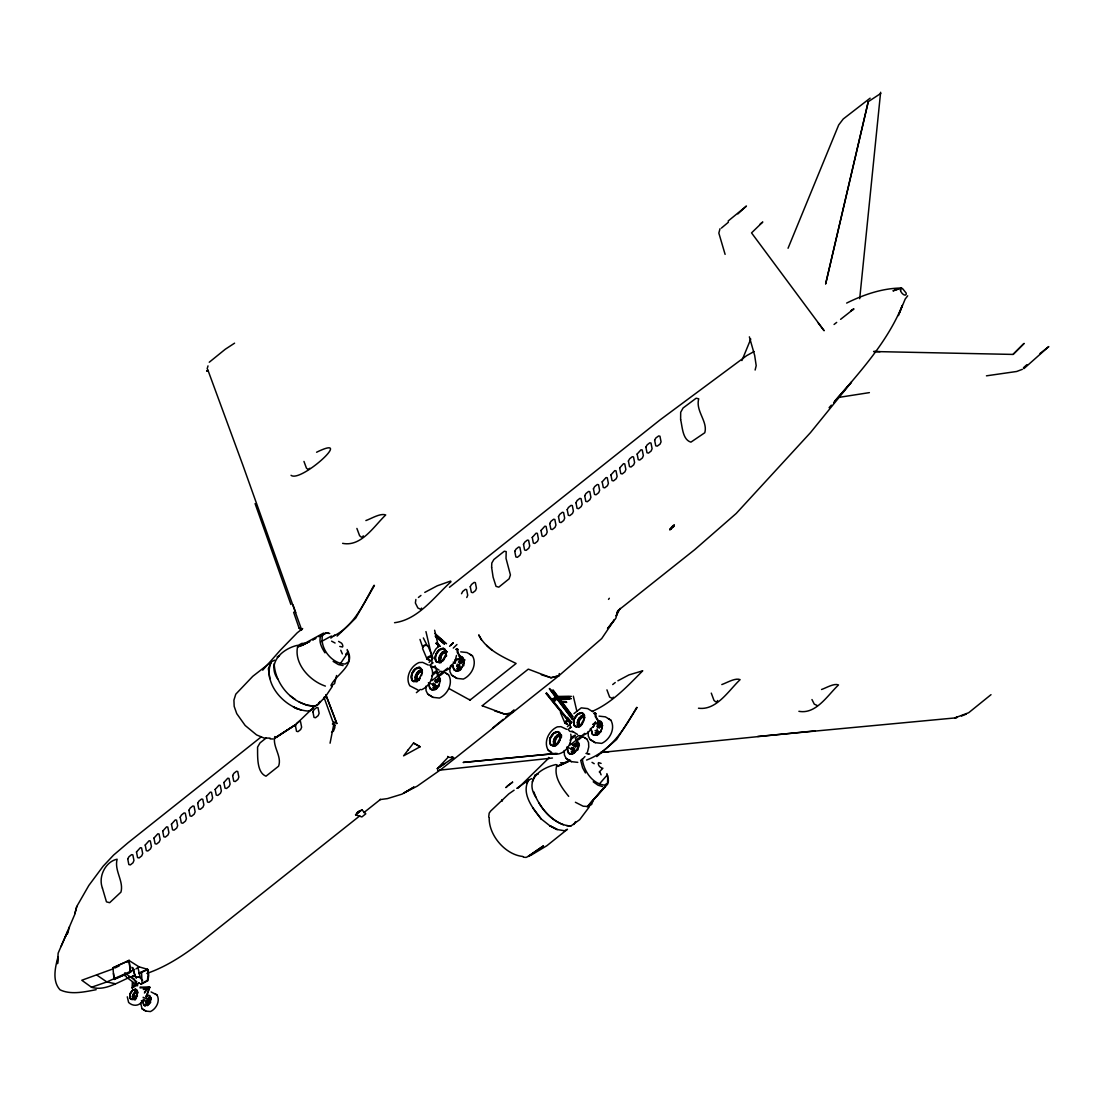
<?xml version="1.0" encoding="UTF-8"?>
<svg xmlns="http://www.w3.org/2000/svg" width="1104" height="1104" viewBox="0 0 1104 1104"><rect width="100%" height="100%" fill="white"/><g stroke="black" fill="none" stroke-linecap="round" stroke-linejoin="round"><path stroke-width="1.5" d="M461.513 593.731L462.728 591.454L465.405 589.343L466.606 589.591L467.723 595.208L466.771 597.526M900.547 290.476L900.547 289.082L902.644 288.696L906.149 293.071A3.988 1.946 51.5 0 1 904.038 294.837A3.988 1.946 51.5 0 1 900.505 290.449M135.999 992.261L136.027 991.254L137.158 991.157L134.177 993.71L133.308 997.257L134.412 998.582L136.261 997.961L136.372 998.747M274.772 736.589C272.343 746.911 282.224 756.295 278.567 766.204L265.995 776.195C256.556 772.441 257.701 756.226 257.563 747.132L260.033 742.882L266.326 737.886M419.203 680.243L417.961 680.312L416.374 678.505L416.746 675.179L420.182 671.549L420.251 670.1L421.894 669.99L421.521 671.467L422.473 672.074M441.835 661.337L440.248 659.516L441.517 654.589L444.07 652.561L444.139 651.125L447.065 651.802M557.548 744.538L556.306 744.607L554.719 742.799L555.974 737.858L558.527 735.844L558.596 734.395L560.239 734.284L561.536 735.085L561.398 737.555M581.422 725.549L580.18 725.632L578.593 723.81L578.979 720.498L582.415 716.855L582.484 715.406L584.113 715.309L583.754 716.772L584.706 717.379M148.999 987.404L140.139 987.045L140.07 987.928L149.702 987.238L148.874 986.769L144.514 992.096M143.465 988.591L143.396 989.474L149.661 987.707M132.508 986.852L132.88 982.753M132.383 988.218L132.287 982.477M333.988 723.327L330.068 743.199M859.699 298.701L880.619 92.267M336.568 675.51L334.595 683.611L331.2 685.984M488.727 816.891L489.182 813.124L490.645 811.067L508.82 793.873L514.105 790.202M140.498 983.981L147.37 980.393L148.115 975.067L147.453 969.284L138.994 966.828L129.527 960.811L126.477 962.315M141.091 984.299L147.95 980.669L148.709 975.384L148.033 969.56L138.718 973.314M454.586 663.049L455.952 659.944M594.325 724.252L592.972 727.357M559.314 673.55L558.845 675.8L440.91 769.529L417.215 786.145L403.733 793.114L414 787.028L402.035 794.135L387.435 798.606L379.666 799.641M135.295 998.485L135.088 999.451L132.991 998.927L132.37 996.305L133.625 993.158L136.027 991.254M421.562 672.184L421.838 670.846M436.687 682.424L439.53 679.057L436.163 681.72M445.436 653.195L445.726 651.857L447.368 651.746M463.404 660.082L461.624 661.048L461.776 662.138L463.404 660.082L465.046 659.971M559.907 736.478L560.183 735.126M583.781 717.49L584.071 716.151M598.92 727.729L601.749 724.362L598.396 727.039M531.769 778.582L528.65 780.086C520.867 793.417 532.956 808.79 541.181 818.947L532.846 807.907M589.136 807.107L579.71 819.651L570.768 826.096C554.663 824.867 542.644 811.026 535.964 797.392C524.441 780.031 539.87 768.205 556.002 764.548M532.252 781.894L534.943 775.325L538.034 773.876L534.943 775.325M825.654 283.797L868.241 101.706L880.785 93.426M825.695 283.811L868.241 101.706M277.877 679.25C266.492 663.297 281.989 648.876 297.321 645.357M755.122 370.033L756.199 365.659L754.667 355.419L749.368 336.844M429.083 684.549L430.146 689.103L433.775 689.959C438.661 687.889 441.724 681.361 439.102 676.517L437.432 675.62M446.361 653.085L445.409 652.478L445.768 651.015M455.248 660.413L456.49 655.431M560.818 736.368L559.866 735.747L560.239 734.284M587.494 751.948L588.749 746.966L588.556 742.468L586.9 739.1L581.518 735.83M834.638 401.207L851.488 382.122L810.474 432.63L736.202 513.47L694.72 549.654L617.771 610.802L615.88 618.199L607.697 628.466M421.535 675.689L422.128 670.266L419.589 667.382C413.558 667.354 409.253 675.607 412.275 680.699L416.015 681.568L420.086 678.325M489.21 817.636C488.575 835.107 505.315 854.813 522.868 856.469M260.889 737.155L127.954 842.821L113.602 855.076L103.155 866.185L88.831 885.463L76.783 906.453L74.658 914.65L58.139 953.207L57.505 963.682L57.974 957.085C55.2 967.366 52.012 981.166 60.044 989.819C70.877 995.077 84.718 991.861 96.186 989.681M147.439 1005.675L147.812 1001.535M459.278 656.77L461.306 656.632L463.942 659.447C464.674 664.442 461.265 671.011 455.704 671.011L453.151 668.086L453.068 665.546L454.034 670.114L457.663 670.984L459.885 669.714L459.692 665.063M572.838 747.712L572.383 749.45L571.141 749.713L571.762 747.394M148.115 1001.576L147.867 1003.646M434.907 683.486L435.073 687.406L437.032 687.833L439.144 686.095M458.795 664.511L458.947 668.431L460.92 668.858M463.804 665.684L463.652 661.779L461.679 661.351L459.568 663.09M573.252 747.781L573.418 751.7L575.377 752.128M574.563 748.402L574.232 751.286M597.14 728.806L597.292 732.711L599.265 733.139L601.376 731.4M146.901 1004.571L147.274 1001.411M417.961 680.312L417.257 681.637L415.918 680.823C413.586 677 416.429 671.729 420.251 670.1M441.145 662.648L439.792 661.848C437.474 658.012 440.317 652.754 444.139 651.125M433.417 683.114L432.796 685.418L434.038 685.156M457.291 664.125L456.683 666.443L457.925 666.167M459.305 668.375L458.408 669.3L458.947 664.898M556.306 744.607L555.602 745.918L554.263 745.117C551.931 741.295 554.774 736.023 558.596 734.395M580.18 725.632L579.49 726.943L578.137 726.128C575.819 722.306 578.662 717.048 582.484 715.406M572.783 750.472L573.694 750.058L572.866 752.569L573.404 748.167M74.81 913.753L76.783 906.453M445.63 656.742L446.306 651.25L443.656 648.338C437.57 648.255 433.099 656.535 436.163 661.724L439.889 662.579C444.608 660.537 447.865 654.092 445.119 649.373L443.477 648.407C437.363 648.352 433.251 656.825 436.301 661.876L439.985 662.759L444.153 659.447M561.108 710.424L560.487 712.646L565 723.286L567.111 724.265M207.166 368.805L208.007 365.879M67.427 934.012L69.469 926.849M320.891 635.462C318.297 641.465 321.761 647.813 324.962 652.837M565 723.286L565.621 721.119L568.312 719.918M557.009 764.672C553.09 776.319 561.729 787.759 568.684 796.357M617.771 610.802L616.17 616.004L620.144 608.387M135.047 1000.017L134.647 998.568L133.073 999.562L130.451 998.968C128.23 995.27 131.238 989.143 135.709 989.239L137.545 991.323L137.627 993.214M429.208 660.192L427.096 659.212L427.772 657.059L430.422 655.831L432.533 656.811L428.021 646.13L425.468 644.791L423.315 645.757L422.777 647.524L419.989 639.423M143.092 997.285L145.907 998.596L149.744 987.169L146.073 996.498M898.463 315.578L902.341 305.353C887.354 342.309 859.298 372.697 833.617 402.615M593.014 800.814L591.689 804.333L588.625 806.486L583.229 806.237L575.391 802.263M741.916 360.566L750.775 339.011M788.049 248.262L838.695 124.945L843.221 118.997L870.131 98.159M899.539 312.722L905.211 299.005L907.695 295.817M719.987 228.763L718.842 233.082L725.107 254.375M60.996 946.583L67.91 931.183L65.426 936.675M457.015 658.881L459.678 658.978L460.368 657.487L457.263 652.423L457.028 649L455.786 649.4L457.815 649.359L458.063 652.795L461.155 657.86L460.465 659.336L454.641 660.192M595.015 723.023L597.678 723.106L598.368 721.63L595.277 716.551L595.028 713.129L593.786 713.529L595.829 713.501L596.063 716.924L599.168 721.988L598.465 723.479L592.655 724.334M613.286 697.176L612.623 698.501L609.629 697.107L606.938 689.862M134.371 993.917L133.97 997.754L136.165 997.588M415.877 599.472L415.38 603.005L417.878 607.987L420.872 609.394L421.562 608.083M673.716 526.622C676.655 520.357 663.601 536.351 673.647 526.511M136.896 996.843L137.448 995.794M333.201 722.637L332.456 724.031L334.346 725.162L334.857 727.633L333.367 731.303L331.573 732.283M133.915 999.52L134.412 998.582M309.865 468.262L307.988 469.435L306.443 468.137L303.959 461.417M461.872 667.63L463.956 662.11L462.907 657.639A8.114 5.092 -65.1 0 0 459.292 656.645M567.428 748.829L568.491 753.397L572.12 754.253L574.356 752.997L577.778 748.222M433.113 653.982L435.638 649.29L439.13 645.674M363.257 535.813L362.567 537.082L361.243 537.068L359.6 535.702L356.896 528.43M137.117 995.242L134.122 999.451M560.087 740.011L558.61 742.73L554.443 746.028L550.758 745.145C547.681 740.011 551.917 731.524 558.127 731.607L560.763 734.533L560.887 737.168M717.641 700.502L716.951 701.771L715.627 701.758L713.984 700.391L711.28 693.119M150.199 1002.998L150.765 1001.99M577.489 750.375L578.275 748.967M439.378 683.928L435.942 688.634L431.816 689.986L429.277 687.074L429.18 684.521M576.274 750.844L577.723 748.208L578.317 742.785L575.777 739.915A8.114 5.092 -65.1 0 1 577.447 740.798M434.99 689.821L436.936 688.482M458.864 670.846L460.823 669.507M597.209 735.14L599.168 733.787M374.435 585.506L355.695 618.13L337.134 636.097M374.008 585.299C363.244 604.233 353.97 626.341 333.077 636.304M579.214 743.296L579.034 745.738M436.949 673.909L440.206 671.329L442.525 671.577L443.56 672.888L440.303 675.469L437.957 675.193L435.086 665.809M573.721 824.564L575.474 821.693M636.663 707.36C624.643 728.819 610.843 750.996 586.583 760.035M637.105 707.567L616.653 739.445L596.809 756.585M313.619 707.291L312.335 709.306L309.079 711.086C286.654 710.603 261.496 683.666 271.336 661.834L274.73 660.151M276.11 737.555L295.679 724.61L275.2 737.776L295.679 724.61L313.619 707.333M299.212 702.034L306.967 705.304L314.902 706.174L318.131 704.435L320.105 701.426L318.159 704.366L314.902 706.146C293.416 705.553 275.103 684.577 274.178 663.739M526.829 782.846L528.65 780.086L516.755 788.353M318.131 704.435L325.666 696.348M323.693 699.315L332.276 686.453M339.935 664.318L347.084 653.803M408.08 749.961L413.558 743.02L420.141 746.746L403.581 755.854L408.107 749.947M608.525 599.375L609.325 598.271M144.458 993.048L148.874 986.769M607.545 628.549L614.473 619.703L601.721 638.554L558.845 675.8L550.993 677.746L528.305 669.134L482.213 705.76M331.034 685.184C336.444 674.309 355.792 664.76 347.553 650.615M554.001 701.371L553.587 700.736L556.471 698.446C549.088 696.348 554.484 705.497 556.471 698.446L555.574 696.541M435.68 682.079L437.791 680.326L439.765 680.754M597.913 727.384L600.024 725.645L601.997 726.073M587.245 806.858L605.116 786.393L588.032 805.782M599.431 783.895L607.007 775.243M262.697 670.156L280.112 650.422L297.28 632.758L302.675 628.521M829.09 407.68L831.353 405.154M590.405 803.367L607.6 784.185L608.442 780.873L606.896 773.6M593.497 724.348L595.429 722.237M415.918 680.823L416.953 679.691M439.792 661.848L440.841 660.716M132.991 998.927L133.736 998.113M142.154 1001.176C139.187 1006.475 132.604 1006.337 128.616 1002.46L127.291 996.815M149.192 998.651L148.447 1000.376L150.475 997.961L149.302 999.437M460.051 662.745L461.624 661.048M554.263 745.117L555.298 743.986M578.137 726.128L579.186 724.997M576.081 744.317L574.508 746.014L575.032 746.718L577.875 743.351L576.081 744.317L576.247 745.421M437.267 768.688L448.169 757.22L453.565 757.634L437.267 768.688L444.774 763.595M418.954 672.75L417.174 675.248L416.843 678.132M442.842 653.775L441.048 656.273L440.717 659.157M437.005 682.686L438.012 681.61M460.892 663.711L461.886 662.621M148.667 1000.569L149.385 999.782M557.299 737.044L555.519 739.542L555.188 742.426M581.187 718.055L579.393 720.553L579.062 723.437M593.428 724.279L595.442 722.113M575.35 746.98L576.357 745.89M599.237 728.005L600.231 726.915M429.097 662.386L433.251 657.956M567.415 726.653L571.555 722.237M452.709 665.05L449.273 668.679L445.423 670.763M591.054 729.344L587.618 732.973L583.768 735.057M581.518 760.228L584.954 756.585M345.69 654.258L347.939 651.857M420.265 678.436L416.098 681.748M582.498 723.741L578.33 727.053M502.499 800.579L501.837 801.256L501.713 799.903M416.829 680.009L417.685 679.112M573.983 713.584L581.27 707.857L587.673 708.602L593 711.845M555.174 744.289L556.03 743.406M579.062 725.314L579.917 724.431M434.521 688.275L435.349 685.763L434.438 686.191M596.753 733.594L597.581 731.069L596.671 731.497M599.265 771.944L602.908 768.246M517.983 788.228L549.116 757.744M1013.099 354.412L1024.112 343.399L1013.058 354.425L873.581 351.527L880.012 351.693M991.006 694.678L968.691 712.715L954.725 717.959L757.675 736.478M506.143 787.359L507.605 785.924L505.894 787.607M453.261 648.089L456.946 644.515M450.515 645.385L452.971 643.025M449.59 646.337L453.275 642.776M209.249 362.236L225.271 349.25L234.586 343.165M134.26 997.699L133.57 998.333L134.177 996.581M737.886 213.9L746.442 206.048L728.116 221.062M361.864 809.784L355.557 814.807L361.864 816.946L365.783 813.827L361.864 809.784L355.557 814.807M505.646 717.283L507.95 715.213M1023.477 367.729L1026.941 364.637M206.862 370.958L208.104 369.881L206.834 370.944L208.27 371.068L242.797 464.977L301.64 629.804L299.101 628.162L293.623 612.237M511.4 712.108L514.022 709.872M721.395 228.086L728.392 222.249M1023.877 368.653L1048.8 346.559L1039.968 353.542M492.563 728.074L503.176 719.394M416.387 692.663L420.376 689.42M330.855 638.112L334.65 635.048M418.416 597.457L420.955 595.442M449.466 587.273L660.22 419.782L746.621 355.667L754.073 351.541M431.65 675.883L436.949 671.66M447.755 668.044L431.83 680.699L431.457 679.139M450.404 665.933L455.717 661.724M449.038 688.579L470.028 700.102L516.12 663.476C502.127 656.604 486.05 649.552 478.736 634.869L481.385 639.796M356.62 813.068L358.814 811.33M359.807 815.828L202.75 940.649C185.638 953.897 167.463 966.359 146.846 973.438M363.851 812.627L380.549 799.351M552.469 699.011L552.856 699.619L555.74 697.328L555.353 696.721M557.106 698.901L555.74 697.328M612.706 684.549L615.245 682.534M569.995 740.177L575.294 735.954M570.175 744.993L584.761 733.387M590.074 729.178L594.062 726.004M834.072 324.466L836.694 322.396M840.599 319.332L853.751 308.996L850.908 310.735M357.558 812.475L359.738 810.778M760.214 223.946L762.795 222.001L751.534 232.889L824.053 330.593M433.099 662.828L429.732 665.105L431.498 667.078L435.128 667.603M571.403 727.108L568.049 729.371L569.843 731.359L573.431 731.883M136.04 968.815L138.994 966.828M439.033 660.289L440.248 659.516M415.145 679.277L416.374 678.505M132.439 997.809L133.308 997.257M577.378 724.583L578.593 723.81M553.49 743.558L554.719 742.799M850.88 310.762L853.723 309.023M149.454 1003.798L147.287 1003.936L146.887 1002.225L148.405 999.327L150.641 999.175M671.356 528.747L669.811 529.575L674.337 525.062M433.044 672.929L436.825 670.818M571.389 737.224L575.17 735.112M574.287 752.928L570.161 754.28L567.622 751.355L567.525 748.816M321.112 641.686L331.462 636.001M574.977 745.255L578.11 745.048L578.675 747.449M297.956 647.068L323.61 633.061M309.079 711.086L312.308 709.334M421.535 689.752C429.911 686.274 435.68 674.779 430.767 666.54M135.13 993.117L137.338 992.993M617.909 680.782L628.963 674.903L642.735 670.804C627.665 685.97 612.334 702.641 592.462 711.28M424.764 592.406L437.239 585.81L450.598 581.09L450.956 581.794C434.107 596.988 418.292 619.592 394.542 622.711M300.881 646.033L309.893 641.355L302.165 645.302M312.901 639.796L315.896 638.236L312.777 639.823M321.899 635.104L326.411 632.771L328.55 633.199M318.835 636.691L326.411 632.771M133.543 985.472L139.352 982.795L136.979 984.671L133.653 978.282M115.009 967.96L119.315 965.848M138.773 973.521L147.522 969.215M846.644 303.076C863.894 294.547 882.482 288.144 901.871 288.02L892.984 290.876L898.159 288.944M138.787 973.507L144.5 970.692M557.837 765.969L570.078 760.035M113.574 968.677L81.806 980.255L91.494 987.252L106.84 981.953L134.605 969.505M1022.401 369.302L1016.687 371.482L986.452 375.829M114.002 979.372L130.645 972.086L129.016 960.37L112.925 967.808L114.002 979.372L130.645 972.086M124.835 962.522L112.925 967.808M458.326 667.202L459.236 666.788M557.672 766.493L568.298 761.594M134.412 975.301L132.107 976.916M425.909 645.15L423.246 646.364L422.597 648.559L427.096 659.212M560.335 765.169L568.036 761.65M568.27 721.022L566.476 721.837L566.035 723.286L567.47 723.948M131.79 987.901L134.702 986.59M126.27 961.846L129.347 960.48M365.879 520.564C371.344 518.659 380.342 512.905 385.738 514.947C373.883 526.222 361.339 547.101 342.613 543.347M721.809 684.563C726.777 682.838 735.388 677.552 740.122 679.636C728.543 690.621 716.524 710.659 698.487 708.216M316.586 452.24C355.805 433.003 300.605 483.124 291.056 475.3M821.555 689.489C826.206 687.916 834.1 683.003 838.529 684.935C827.558 695.258 816.118 714.55 798.896 711.307M558.845 675.772L551.006 677.732L541.305 674.751M482.255 705.773L505.052 714.247L512.918 712.273M91.494 987.252C106.343 991.834 120.778 979.855 134.467 975.632L131.638 977.026L128.906 976.764M961.515 716.054L966.331 714.081M552.856 699.619L556.471 698.446M438.937 658.191L440.179 657.929M415.063 677.18L416.305 676.904M577.282 722.485L578.524 722.223M595.028 730.724L596.27 730.462M553.408 741.474L554.65 741.198M132.37 996.305L133.267 996.112M838.309 397.468L869.386 392.624M428.38 682.81L436.356 685.819M566.725 747.104L574.701 750.113M270.08 738.121L264.077 738.052L256.57 734.905L245.157 725.48L236.739 713.626L234.172 706.353L233.924 700.102L235.787 694.168L252.775 676.31L271.349 661.862L268.355 668.679L269.79 678.574M549.116 758.393L552.455 758.006M509.289 713.75L505.08 714.233L494.633 710.907M463.128 661.42L464.356 661.282M439.24 680.395L440.468 680.271M601.473 725.714L602.701 725.576M437.612 770.371L549.157 758.407L548.564 757.399M608.925 751.672L600.728 752.5L814.959 730.876M557.134 753.397L463.128 762.436L555.643 753.494M463.059 661.986L464.094 661.889M439.171 680.961L440.206 680.864M601.404 726.28L602.439 726.184M577.516 745.255L579.421 745.669M150.213 999.327L150.958 999.258M597.623 721.064L601.252 721.933C604.178 726.667 600.769 733.222 596.008 735.264L592.379 734.408L591.316 729.854L592.448 734.298L594.049 735.305C600.134 735.181 604.205 726.998 601.321 721.823A8.114 5.092 -65.1 0 0 597.637 720.94M444.07 652.561L445.409 652.478M420.182 671.549L421.521 671.467M582.415 716.855L583.754 716.772M558.527 735.844L559.866 735.747M577.792 762.353L571.389 761.663L566.062 758.365L564.42 755.012L564.213 750.499M147.729 1004.764L148.626 1004.709M460.713 651.843L467.061 652.561L472.443 655.831C477.37 664.084 471.56 675.427 463.321 679.084L456.932 678.38L451.591 675.096L449.949 671.743L449.756 667.23M599.058 716.137L605.406 716.855L610.788 720.112C615.715 728.378 609.905 739.721 601.666 743.378L595.277 742.675L589.936 739.39L588.294 736.023L588.101 731.524M135.143 985.803L137.71 985.679M306.871 643.218L301.765 643.411L297.873 645.564C293.181 663.049 309.589 680.933 325.404 686.095M444.001 653.126L446.016 653.582L446.582 655.983M420.113 672.115L422.142 672.571M582.346 717.421L584.361 717.876M558.458 736.409L560.97 737.886M442.083 660.689L443.187 660.661M418.209 679.664L419.313 679.636M580.428 724.969L581.532 724.955M556.554 743.958L557.658 743.93M557.147 696.527L571.334 696.348M558.679 698.887L571.292 698.735M569.443 696.624L556.927 696.707L569.774 697.148M559.604 698.418L570.561 698.349M558.445 699.067L569.402 698.998M817.07 705.442L814.283 704.145L811.964 699.55M270.094 738.921L273.074 738.962M560.57 762.781L565.289 762.878M586.031 753.48L589.715 754.087M559.935 701.164L566.297 701.606M561.95 701.909L566.711 702.241M561.729 702.089L566.462 702.434M523.337 857.187L526.084 857.408L531.3 855.048L546.853 845.719L567.456 829.27L564.489 830.774L557.092 829.504L549.889 825.806L541.181 818.92M115.271 983.733L106.84 981.953L97.249 975.356M143.106 999.286L144.9 1000.127L144.417 1000.983L141.367 1000.679M138.028 977.192L139.711 977.371L135.419 976.874M343.082 665.574L338.39 664.553L333.132 661.393M566.6 825.571L570.754 826.068M329.723 633.461L325.763 633.089L322.52 635.242C319.649 648.269 331.697 663.628 345.138 664.042L348.422 661.862L349.25 658.398L347.167 649.538M602.48 786.572L598.092 785.234L593.221 781.825M338.583 641.396L341.55 643.163A3.547 1.725 51.5 0 1 342.461 647.013L339.77 646.433M586.5 753.19L588.487 753.742M439.558 655.886L440.634 656.204M577.903 720.181L578.979 720.498M415.67 674.861L416.746 675.179M554.015 739.156L555.091 739.473M132.784 994.676L133.556 994.911M602.273 768.425L599.527 766.48A3.547 1.725 51.5 0 1 598.63 762.629L601.1 763.388M417.961 689.972L409.805 685.763C404.892 677.497 410.716 666.085 419.037 662.552L422.625 662.372L428.324 665.05M151.11 991.944L156.947 994.925C160.466 1000.831 156.313 1008.946 150.406 1011.568L145.838 1011.071L142.016 1008.725L140.691 1003.081M425.868 686.205L426.075 690.718L427.717 694.085L433.044 697.369L439.447 698.059C447.672 694.402 453.482 683.059 448.555 674.806L443.173 671.549M297.335 708.961L293.388 706.946L301.13 710.203M123.11 975.039L126.077 976.088M563.357 824.798C553.118 820.645 544.7 812.613 539.097 803.174M457.028 649L457.815 649.359M595.028 713.129L595.829 713.501M460.368 657.487L461.155 657.86M598.368 721.63L599.168 721.988M459.678 658.978L460.465 659.336M597.678 723.106L598.465 723.479M453.233 662.083L455.317 663.049M431.816 657.598L430.381 656.935L428.573 657.749L428.131 659.198L429.566 659.875M431.222 665.988L432.506 666.581M569.802 743.434L576.73 746.649M149.095 987.073L149.951 987.473M336.817 723.52L325.915 695.023L336.817 723.52L332.732 721.381L323.955 697.217M331.6 641.162L335.092 643.025M451.909 756.737L453.565 757.634M413.531 743.047L420.113 746.773M135.544 998.554L134.564 997.45M136.896 992.206L137.6 992.62M608.29 718.607L610.788 720.112M469.945 654.313L472.443 655.831M584.402 737.582L586.9 739.1M446.057 673.288L448.555 674.806M155.153 993.835L156.947 994.925M589.936 739.39L595.277 742.675M566.669 729.344L560.97 726.667L557.382 726.846C549.061 730.379 543.237 741.791 548.15 750.058C558.721 761.498 573.597 746.345 570.754 734.188M451.591 675.096L456.932 678.38M566.062 758.365L571.389 761.663M427.717 694.085L433.044 697.369M142.016 1008.725L145.838 1011.071M572.038 731.069L577.433 734.381M433.693 666.775L439.088 670.087M548.15 750.058L550.979 751.783M592.02 762.353L594.214 763.706M576.233 727.177L574.646 726.17C571.541 721.036 575.833 712.522 582.001 712.632L584.651 715.544M414.014 681.872L412.413 680.864C409.322 675.731 413.614 667.216 419.782 667.327L422.418 670.238M299.143 628.176L301.64 629.804M289.966 695.575L295.279 699.481M124.793 972.817L136.786 981.773M126.298 977.068L135.889 984.23M435.997 643.411L439.903 646.351M436.411 642.887L439.006 644.846M436.232 643.232L440.123 646.171M442.318 640.693L435.79 635.173L442.235 640.886M435.928 634.897L442.387 640.527M435.459 635.89L443.215 642.652M435.266 636.235L444.319 644.129M434.962 633.517L446.513 643.715M435.583 635.987L444.581 643.922M486.657 645.385L492.163 650.38M142.595 980.352L140.47 978.323L138.207 968.677M573.721 746.111L572.921 745.283L574.494 743.572L574.867 744.786M579.117 718.083L579.862 718.883M555.243 737.058L555.974 737.858M440.772 653.789L441.517 654.589M416.898 672.764L417.629 673.578M546.025 693.464L570.382 723.451M567.456 717.283L571.693 722.499M546.646 693.008L570.975 723.051M546.273 693.271L570.602 723.313M824.026 330.607L818.257 322.989M552.814 690.304L571.996 715.847M552.414 690.593L556.444 695.962M565.538 708.064L568.56 712.108M550.689 689.793L558.762 700.557M560.791 703.234L572.907 719.38M549.309 688.717L572.534 719.642M553.118 690.055L573.238 717.007M549.613 688.468L572.728 719.449M447.7 756.406L448.169 757.22M585.451 772.952L582.581 767.735L580.663 760.242M577.364 740.922L578.51 745.366M423.343 637.933L427.207 645.605M439.019 676.628L440.165 681.071M597.65 732.67L598.23 733.856M573.776 751.645L574.356 752.845M435.431 687.364L436.011 688.551M340.763 650.228L342.35 653.885M600.079 772.386L601.1 774.842M131.873 967.256L136.316 978.296M334.76 724.583L335.202 725.673M533.756 791.775L535.964 797.392M292.974 604.882L295.762 612.637M255.079 503.617L290.904 604.509M580.69 716.372L581.077 717.586M556.802 735.361L557.189 736.561M442.345 652.091L442.732 653.292M418.457 671.066L418.844 672.267M134.771 991.916L135.047 992.772M573.321 696.169L576.826 711.086M469.862 699.356L470.028 700.102M434.631 630.232L438.523 646.806M425.951 631.585L432.175 658.108M133.032 967.808L134.909 975.853M102.424 888.127L106.453 901.844L109.641 902.713L120.943 892.129C123.979 881.144 114.071 870.683 117.134 859.216C105.694 861.479 97.939 876.521 102.424 888.099M130.313 971.975L129.016 960.37M113.477 973.466L114.374 979.469M599.969 725.328L600.121 726.432M437.736 680.023L437.902 681.127M135.916 992.441L136.027 993.227M582.305 758.807C583.492 770.44 592.117 783.799 604.523 785.137L607.545 783.164L607.738 775.615M598.051 730.931L598.12 732.297M459.706 666.637L459.775 668.003M435.818 685.625L435.887 686.992M570.188 723.203L570.395 727.702M431.843 658.909L432.05 663.421M141.574 972.79L141.974 981.994M437.46 675.538A8.114 5.092 -65.1 0 1 439.102 676.504M127.733 858.926L128.837 864.542L130.327 864.915L132.991 862.804L133.943 860.485L132.839 854.882L131.624 854.62L128.961 856.745L127.733 858.926M136.482 851.984L137.586 857.587L139.076 857.974L141.74 855.848L142.678 853.53L141.574 847.927L140.36 847.679L136.482 851.984M145.217 845.029L146.321 850.646L147.812 851.018L150.475 848.907L151.427 846.589L150.323 840.986L149.109 840.724L145.217 845.029M153.953 838.088L155.071 843.691L156.561 844.077L159.224 841.952L160.163 839.633L159.059 834.031L157.844 833.782L153.953 838.088M162.702 831.133L163.806 836.749L165.296 837.122L167.96 835.01L168.912 832.692L167.794 827.089L166.594 826.827L162.702 831.133M171.437 824.191L172.555 829.794L174.046 830.18L176.709 828.055L177.647 825.751L176.543 820.134L175.329 819.886L171.437 824.191M180.187 817.25L181.291 822.853L182.781 823.239L185.444 821.114L186.397 818.795L185.279 813.193L184.064 812.93L181.401 815.056L180.187 817.25M188.922 810.295L190.04 815.897L191.53 816.284L194.194 814.172L195.132 811.854L194.028 806.237L192.814 805.989L190.15 808.1L188.922 810.295M197.671 803.353L198.775 808.956L200.266 809.342L202.929 807.217L203.881 804.899L202.763 799.296L201.549 799.034L198.886 801.159L197.671 803.353M206.407 796.398L207.524 802.001L209.001 802.387L211.678 800.276L212.617 797.957L211.513 792.341L210.298 792.092L206.407 796.398M215.156 789.457L216.26 795.059L217.75 795.446L220.414 793.321L221.366 791.002L220.248 785.399L219.034 785.137L215.156 789.457M223.891 782.501L225.009 788.104L226.486 788.491L229.163 786.379L230.101 784.061L228.997 778.458L227.783 778.196L223.891 782.501M232.64 775.56L233.744 781.163L235.235 781.549L237.898 779.424L238.85 777.106L237.733 771.503L236.518 771.254L233.855 773.366L232.64 775.56M295.417 725.659L296.521 731.262L298.011 731.648L300.674 729.523L301.627 727.219L300.523 721.602L299.308 721.354L296.645 723.465L295.417 725.659M312.901 711.763L314.005 717.365L315.496 717.752L318.159 715.64L319.111 713.322L318.007 707.705L316.793 707.457L314.116 709.568L312.901 711.763M470.249 586.707L471.367 592.31L472.857 592.696L475.52 590.571L476.459 588.253L475.355 582.65L474.14 582.388L471.477 584.513L470.249 586.707M491.625 567.359L493.102 577.144L496.027 586.376L498.787 587.162L509.123 578.813L510.421 574.936L506.018 558.362L506.198 551.6L504.293 551.227L493.861 559.521L491.804 563.04L491.625 567.359M514.754 551.338L515.872 556.94L517.362 557.327L520.025 555.202L520.964 552.883L519.86 547.28L518.645 547.018L515.982 549.143L514.754 551.338M523.503 544.382L524.607 549.985L526.097 550.372L528.761 548.26L529.713 545.942L528.595 540.325L527.381 540.077L524.717 542.188L523.503 544.382M532.238 537.441L533.356 543.044L534.833 543.43L537.51 541.305L538.448 538.987L537.344 533.384L536.13 533.122L532.238 537.441M540.988 530.486L542.092 536.089L543.582 536.475L546.245 534.364L547.198 532.045L546.08 526.442L544.865 526.18L540.988 530.486M549.723 523.544L550.841 529.147L552.317 529.534L554.995 527.408L555.933 525.09L554.829 519.487L553.615 519.239L550.951 521.35L549.723 523.544M558.472 516.589L559.576 522.206L561.067 522.578L563.73 520.467L564.682 518.149L563.564 512.546L562.35 512.284L559.687 514.409L558.472 516.589M567.208 509.648L568.312 515.251L569.802 515.637L572.465 513.512L573.418 511.193L572.314 505.591L571.099 505.342L568.436 507.454L567.208 509.648M575.957 502.693L577.061 508.309L578.551 508.682L581.215 506.57L582.153 504.252L581.049 498.649L579.835 498.387L577.171 500.512L575.957 502.693M584.692 495.751L585.796 501.354L587.287 501.74L589.95 499.615L590.902 497.297L589.798 491.694L588.584 491.446L585.92 493.557L584.692 495.751M593.441 488.796L594.545 494.413L596.036 494.785L598.699 492.674L599.638 490.355L598.534 484.753L597.319 484.49L594.656 486.616L593.441 488.796M602.177 481.855L603.281 487.457L604.771 487.844L607.435 485.719L608.387 483.414L607.269 477.797L606.068 477.549L602.177 481.855M610.912 474.899L612.03 480.516L613.52 480.889L616.184 478.777L617.122 476.459L616.018 470.856L614.804 470.594L610.912 474.899M619.661 467.958L620.765 473.561L622.256 473.947L624.919 471.836L625.871 469.517L624.754 463.901L623.539 463.652L619.661 467.958M628.397 461.017L629.515 466.619L631.005 467.006L633.668 464.881L634.607 462.562L633.503 456.959L632.288 456.697L629.625 458.822L628.397 461.017M637.146 454.061L638.25 459.664L639.74 460.051L642.404 457.939L643.356 455.621L642.238 450.004L641.024 449.756L637.146 454.061M645.881 447.12L646.999 452.723L648.49 453.109L651.153 450.984L652.091 448.666L650.987 443.063L649.773 442.801L647.11 444.926L645.881 447.12M654.631 440.165L655.735 445.768L657.225 446.154L660.04 444.112L661.061 441.821L659.957 436.218L658.674 435.928L655.859 437.984L654.631 440.165M680.616 419.52C682.41 426.917 682.52 439.696 690.911 442.152L704.766 432.754C708.064 421.562 695.341 411.061 698.722 398.806L696.155 398.227L683.086 407.983L680.685 412.261L680.616 419.52M149.33 997.436L149.288 998.471L150.199 998.389L150.503 997.354L149.33 997.436M437.929 678.311L437.86 679.76L439.157 679.65L439.571 678.215L437.929 678.311M461.817 659.336L461.748 660.785L463.031 660.675L463.459 659.226L461.817 659.336M576.274 742.606L576.205 744.055L577.502 743.944L577.916 742.509L576.274 742.606M600.162 723.631L600.093 725.066L601.376 724.955L601.804 723.52L600.162 723.631M130.175 993.628L129.734 997.436L131.555 999.534C135.902 999.548 138.842 993.586 136.717 989.957L135.544 989.267L132.577 990.191L130.175 993.628M150.862 999.424L147.908 1004.819L144.955 1005.799L143.755 1005.151L142.996 1001.894L143.81 1005.068L144.955 1005.799L149.371 1003.37L150.931 999.41L150.172 996.139A5.81 3.643 -65.1 0 0 145.963 996.346L148.971 995.504L150.793 997.561L150.862 999.424M550.316 737.665L549.571 740.522L550.62 744.993L554.36 745.849C559.066 743.806 562.336 737.362 559.576 732.656L557.934 731.676L553.835 732.904L550.316 737.665M574.204 718.676L573.459 721.547L574.508 726.004L578.234 726.874C582.953 724.831 586.21 718.373 583.464 713.667L581.822 712.701L577.627 713.971L574.204 718.676M137.379 993.283L134.619 998.43L133.142 999.23L130.672 998.665A5.106 3.202 -65.1 0 1 130.438 993.683L132.742 990.454L135.571 989.557A5.106 3.202 -65.1 0 1 137.379 993.283M422.17 672.998L418.25 680.161L414.193 681.375L412.675 680.478A7.121 4.471 -65.1 0 1 412.358 673.509L415.642 669.024L419.63 667.782A7.121 4.471 -65.1 0 1 422.17 672.998M446.044 654.023L442.138 661.172L438.081 662.386L436.563 661.489A7.121 4.471 -65.1 0 1 436.232 654.52L439.516 650.049L443.518 648.807A7.121 4.471 -65.1 0 1 446.057 654.023M560.515 737.293L556.595 744.455L552.538 745.669L551.02 744.772A7.121 4.471 -65.1 0 1 550.703 737.803L553.987 733.318L557.975 732.076A7.121 4.471 -65.1 0 1 560.515 737.293M584.389 718.318L580.483 725.466L576.426 726.68L574.908 725.783A7.121 4.471 -65.1 0 1 574.577 718.814L577.861 714.343L581.863 713.101A7.121 4.471 -65.1 0 1 584.402 718.318M146.873 1001.093L145.659 1002.515L146.101 1000.859L146.873 1001.093M581.863 737.155L578.62 739.735L576.302 739.487L575.267 738.176L578.51 735.595L580.87 735.857L581.863 737.155M148.322 998.982L147.494 999.934L146.929 999.341L148.046 998.126L148.322 998.982M436.522 680.492L435.376 681.817L434.576 680.989L436.149 679.291L436.522 680.492M460.409 661.503L459.25 662.828L458.464 662L460.023 660.302L460.409 661.503M598.754 725.797L597.595 727.122L596.809 726.294L598.368 724.597L598.754 725.797M434.686 687.93L433.651 689.062L432.92 687.475L434.107 686.743L434.686 687.93M147.011 1004.323L146.266 1005.137L145.742 1003.991L146.597 1003.467L147.011 1004.323M458.574 668.955L457.539 670.087L456.808 668.5L457.994 667.768L458.574 668.955M573.031 752.224L571.996 753.356L571.265 751.769L572.452 751.037L573.031 752.224M596.919 733.249L595.884 734.381L595.153 732.794L596.339 732.062L596.919 733.249M507.964 785.634L512.587 782.17L507.964 785.634M543.389 845.912L528.292 856.304L543.389 845.912M954.767 717.973L957.154 717.338L954.725 717.959M279.436 655.817L277.173 656.963L279.436 655.804M557.092 829.504L549.889 825.806L557.092 829.504"/></g></svg>
